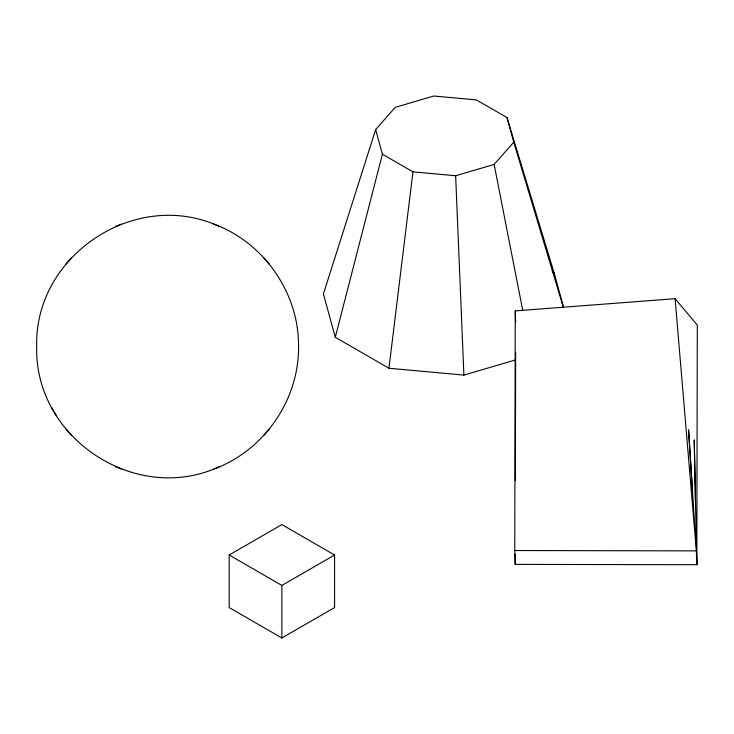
<?xml version="1.0" encoding="UTF-8"?>
<svg xmlns="http://www.w3.org/2000/svg" width="734" height="734" viewBox="0 0 734 734"><rect width="100%" height="100%" fill="white"/><g stroke="black" fill="none" stroke-linecap="round" stroke-linejoin="round"><path stroke-width="1.1" d="M514.754 550.537L515.25 310.904L675.106 298.683L697.3 325.089L696.814 564.721L515.204 564.391L514.754 550.537L696.364 550.876L696.814 564.721L694.226 439.877L695.465 500.57M515.204 564.391L515.222 554.069M515.378 480.687L515.635 352.274M515.176 360.018L463.906 375.102L388.947 368.248L412.958 171.848L382.405 154.213L375.643 129.569L395.259 107.338L433.757 96.016L476.439 99.916L506.992 117.559L554.115 272.883L563.611 307.509M388.947 368.248L335.282 337.264L382.405 154.213M375.643 129.569L323.41 293.985L335.282 337.264M216.466 225.173C133.836 189.289 34.214 256.047 36.7 346.576C34.214 437.115 133.836 503.873 216.466 467.989M213.759 469.081C263.781 450.933 299.206 399.819 298.536 346.576C299.206 293.343 263.781 242.22 213.759 224.081M66.106 263.91L68.583 261.065M69.216 260.322L71.62 257.57M263.625 435.592L266.02 432.84M266.653 432.097L269.13 429.252M412.958 171.848L455.64 175.756L494.138 164.425L513.754 142.203L506.992 117.559M229.173 555.005L281.874 524.571L334.576 555.005L334.576 607.559L281.874 637.984L229.173 607.559L229.173 555.005L281.874 585.429L334.576 555.005M115.247 226.604L118.146 225.439M118.77 225.173L121.477 224.081M217.099 467.723L219.989 466.558M217.099 225.439L219.989 226.604M115.247 466.558L118.146 467.723M118.77 467.989L121.477 469.081M552.161 271.763L554.115 272.883M263.625 257.57L266.02 260.322M266.653 261.065L269.13 263.91M66.106 429.252L68.583 432.097M69.216 432.84L71.62 435.592M51.875 407.755L53.738 411.012M54.362 412.123L56.188 415.306M513.754 142.203L563.382 307.463M494.138 164.425L522.736 310.317M675.106 298.683L696.364 550.876L688.565 429.812L692.446 490.945M455.64 175.756L463.906 375.102M515.25 310.904L515.626 322.621M281.874 585.429L281.874 637.984"/></g></svg>
